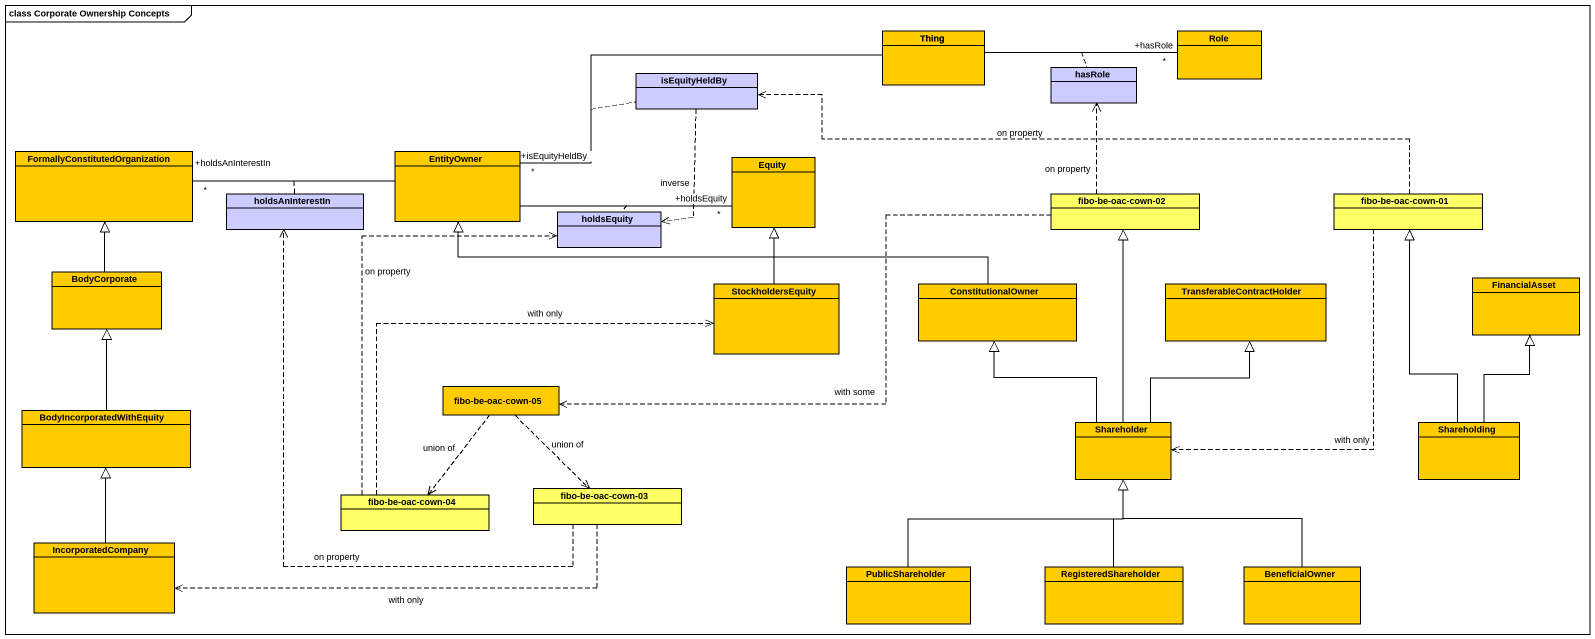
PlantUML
@startuml
mainframe class Corporate Ownership Concepts
hide circle
hide empty members
class Thing #FFCC00
class "Thing" as Thing_2 #FFCC00
class Role #FFCC00
class hasRole #CCCCFF
class isEquityHeldBy #CCCCFF
class "FormallyConstitutedOrganization" as FormallyConstitutedOrganizat #FFCC00
class EntityOwner #FFCC00
class Equity #FFCC00
class holdsAnInterestIn #CCCCFF
class holdsEquity #CCCCFF
class "fibo-be-oac-cown-02" as fibo_be_oac_cown_02 #FFFF66
class "fibo-be-oac-cown-01" as fibo_be_oac_cown_01 #FFFF66
class BodyCorporate #FFCC00
class StockholdersEquity #FFCC00
class ConstitutionalOwner #FFCC00
class TransferableContractHolder #FFCC00
class FinancialAsset #FFCC00
class BodyIncorporatedWithEquity #FFCC00
class "fibo-be-oac-cown-05" as fibo_be_oac_cown_05 #FFCC00
class Shareholder #FFCC00
class Shareholding #FFCC00
class "fibo-be-oac-cown-04" as fibo_be_oac_cown_04 #FFFF66
class "fibo-be-oac-cown-03" as fibo_be_oac_cown_03 #FFFF66
class IncorporatedCompany #FFCC00
class PublicShareholder #FFCC00
class RegisteredShareholder #FFCC00
class BeneficialOwner #FFCC00
Thing -right- "+hasRole\n*" Role
(Thing, Role) .. hasRole
Thing_2 -left- "+isEquityHeldBy\n*" EntityOwner
(Thing_2, EntityOwner) .. isEquityHeldBy
isEquityHeldBy ..> holdsEquity : inverse
EntityOwner -left- "+holdsAnInterestIn\n*" FormallyConstitutedOrganizat
(EntityOwner, FormallyConstitutedOrganizat) .. holdsAnInterestIn
EntityOwner -right- "+holdsEquity\n*" Equity
(EntityOwner, Equity) .. holdsEquity
fibo_be_oac_cown_02 .up.> hasRole : on property
fibo_be_oac_cown_02 .left.> fibo_be_oac_cown_05 : with some
fibo_be_oac_cown_01 .left.> isEquityHeldBy : on property
fibo_be_oac_cown_01 ..> Shareholder : with only
BodyCorporate -up-|> FormallyConstitutedOrganizat
StockholdersEquity -up-|> Equity
ConstitutionalOwner -left-|> EntityOwner
BodyIncorporatedWithEquity -up-|> BodyCorporate
fibo_be_oac_cown_05 ..> fibo_be_oac_cown_04 : union of
fibo_be_oac_cown_05 ..> fibo_be_oac_cown_03 : union of
Shareholder -up-|> fibo_be_oac_cown_02
Shareholder -up-|> ConstitutionalOwner
Shareholder -up-|> TransferableContractHolder
Shareholding -up-|> fibo_be_oac_cown_01
Shareholding -up-|> FinancialAsset
fibo_be_oac_cown_04 .up.> holdsEquity : on property
fibo_be_oac_cown_04 .right.> StockholdersEquity : with only
fibo_be_oac_cown_03 .up.> holdsAnInterestIn : on property
fibo_be_oac_cown_03 .left.> IncorporatedCompany : with only
IncorporatedCompany -up-|> BodyIncorporatedWithEquity
PublicShareholder -up-|> Shareholder
RegisteredShareholder -up-|> Shareholder
BeneficialOwner -up-|> Shareholder
@enduml
